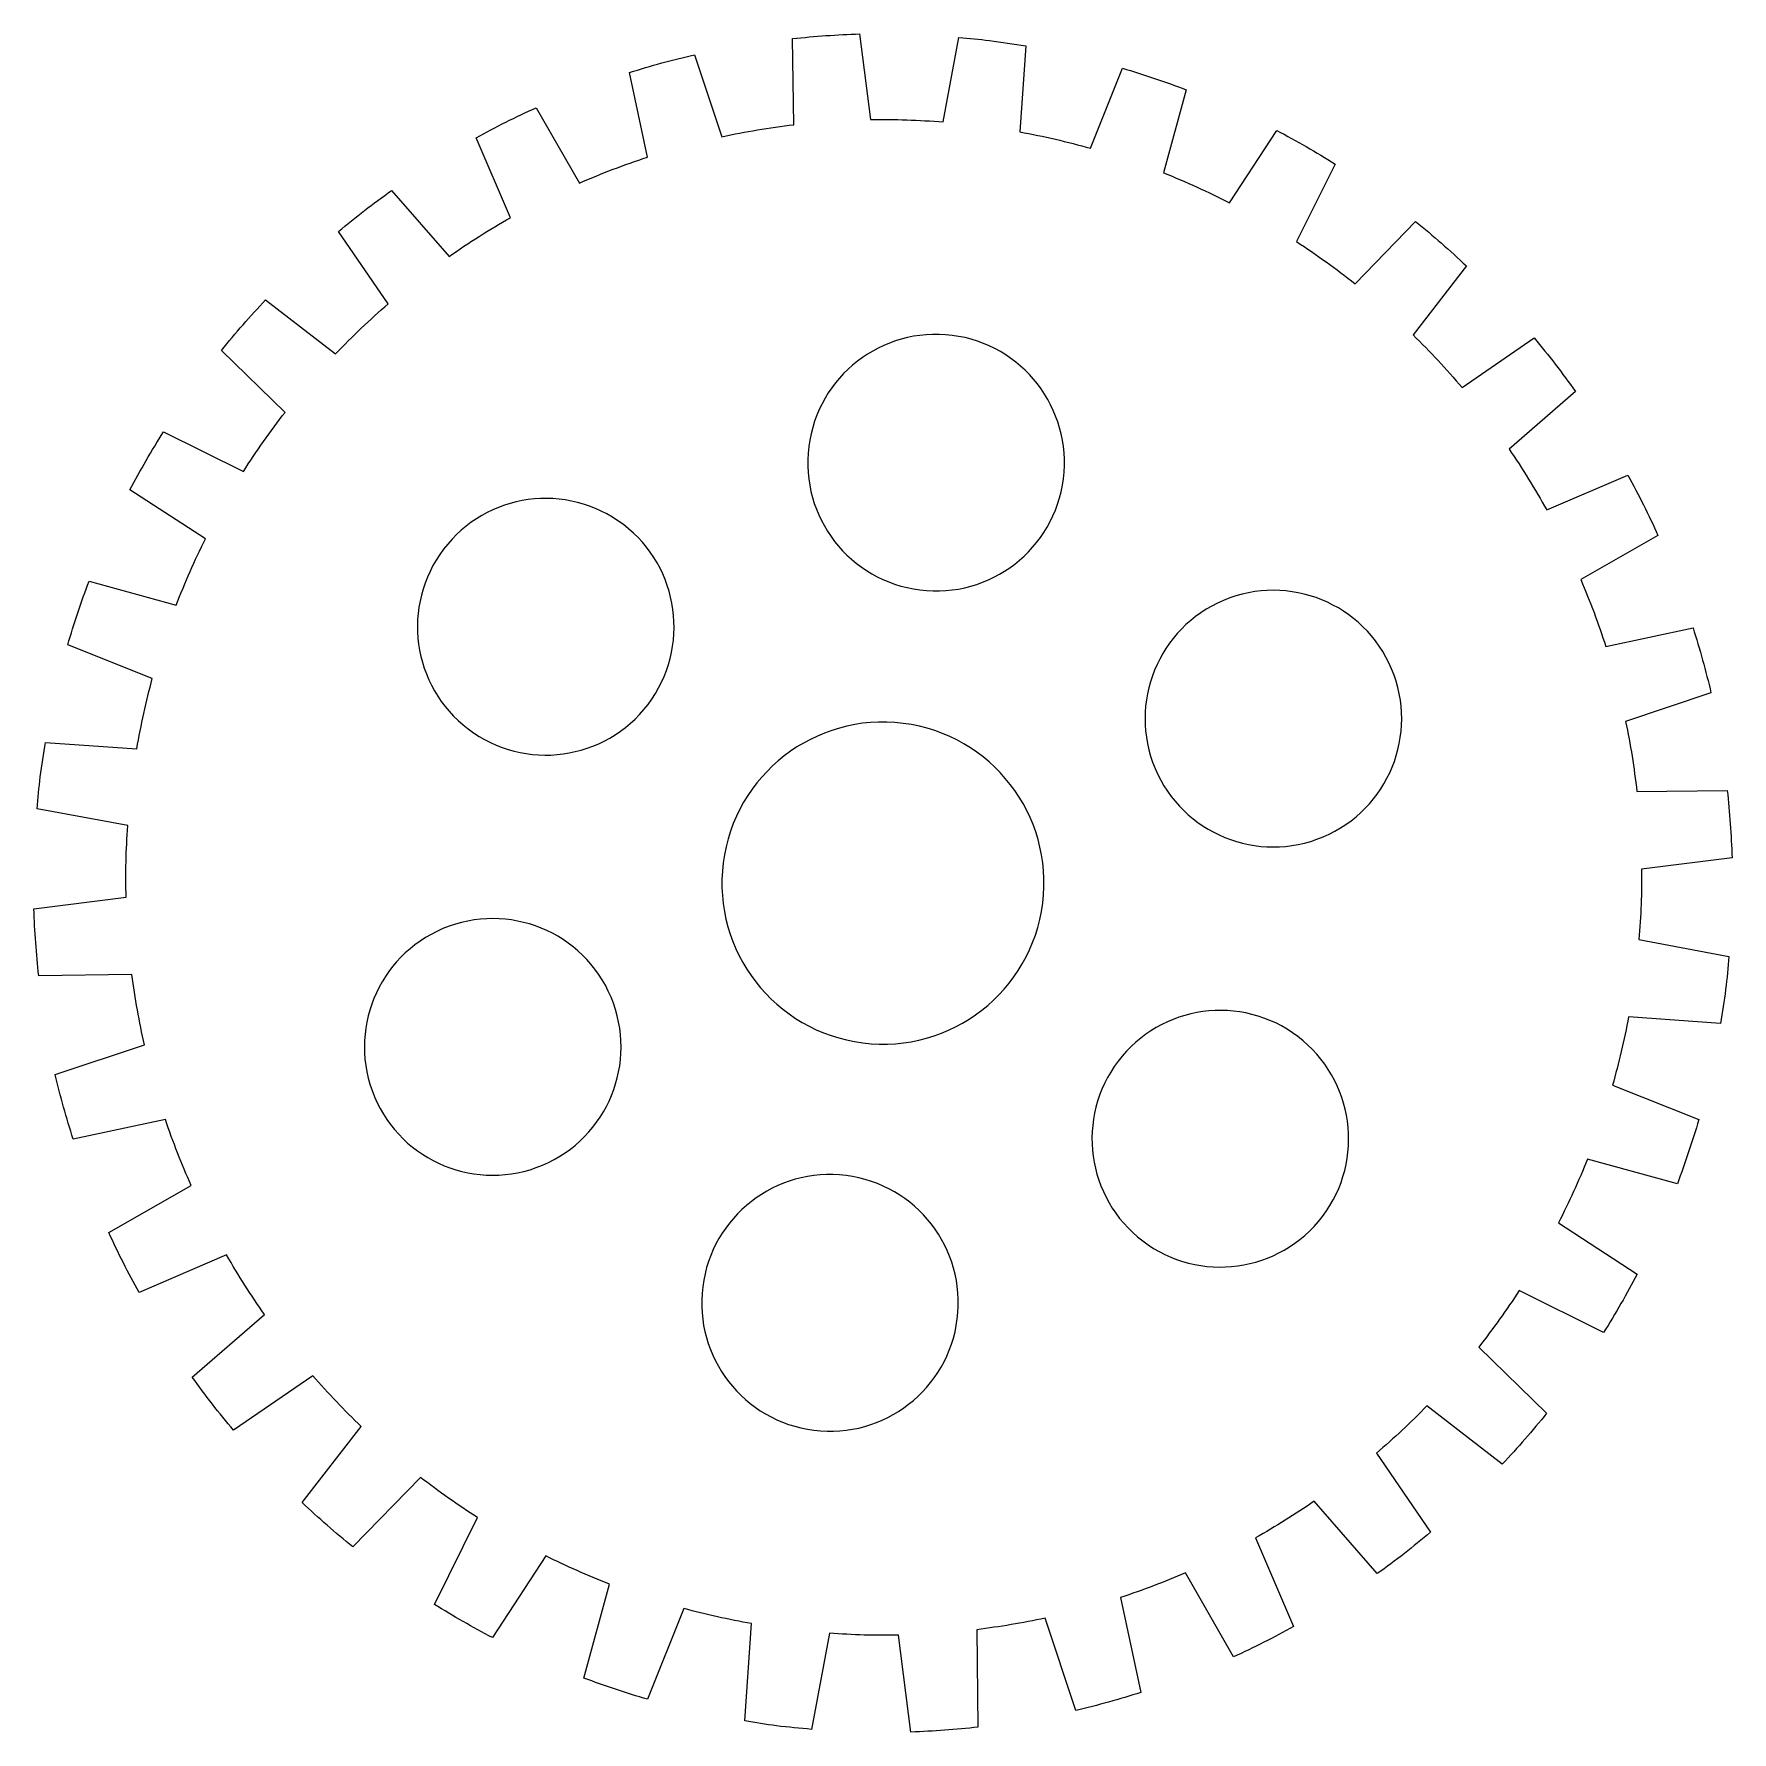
# Model space of a CAD drawing. Header units: centimetres. Extents: x -8.8 to 8.8, y -8.8 to 8.8.
import ezdxf

# ---------------------------------------------------------------- set-up
doc = ezdxf.new("R2010")
doc.units = ezdxf.units.CM
doc.header["$MEASUREMENT"] = 0
doc.layers.add('Camada 1', color=7, linetype='Continuous')

msp = doc.modelspace()

# ---------------------------------------------------------------- linework, layer by layer
at = {"layer": 'Camada 1'}
for points, knots in [([(8.6355, -1.44761), (8.65492, -1.33178), (8.67339, -1.21583), (8.68844, -1.09759), (8.68844, -1.09759), (8.70297, -0.98392), (8.71291, -0.86976), (8.72273, -0.75683), (8.72273, -0.75683), (8.72273, -0.75683), (7.79425, -0.58414), (7.79425, -0.58414), (7.79425, -0.58414), (7.81457, -0.33998), (7.82428, -0.09881), (7.82187, 0.14225), (7.82187, 0.14225), (7.82187, 0.14225), (8.75416, 0.26102), (8.75416, 0.26102), (8.75416, 0.26102), (8.74686, 0.49441), (8.72905, 0.72581), (8.70471, 0.95531), (8.70471, 0.95531), (8.70471, 0.95531), (7.77285, 0.94324), (7.77285, 0.94324), (7.77285, 0.94324), (7.74523, 1.18697), (7.70692, 1.42812), (7.65712, 1.66574), (7.65712, 1.66574), (7.65712, 1.66574), (8.53712, 1.96009), (8.53712, 1.96009), (8.53712, 1.96009), (8.48471, 2.18739), (8.4216, 2.41023), (8.35173, 2.63099), (8.35173, 2.63099), (8.35173, 2.63099), (7.45164, 2.43964), (7.45164, 2.43964), (7.45164, 2.43964), (7.37684, 2.67417), (7.29133, 2.90316), (7.19529, 3.1279), (7.19529, 3.1279), (7.19529, 3.1279), (7.99068, 3.5828), (7.99068, 3.5828), (7.99068, 3.5828), (7.89601, 3.79505), (7.79097, 4.00211), (7.67961, 4.20462), (7.67961, 4.20462), (7.67961, 4.20462), (6.84287, 3.84579), (6.84287, 3.84579), (6.84287, 3.84579), (6.72352, 4.06121), (6.59416, 4.2705), (6.45518, 4.47362), (6.45518, 4.47362), (6.45518, 4.47362), (7.139, 5.06872), (7.139, 5.06872), (7.139, 5.06872), (7.00459, 5.25787), (6.86254, 5.44086), (6.71307, 5.61974), (6.71307, 5.61974), (6.71307, 5.61974), (5.97062, 5.10878), (5.97062, 5.10878), (5.97062, 5.10878), (5.81057, 5.29732), (5.64232, 5.47809), (5.46513, 5.6507), (5.46513, 5.6507), (5.46513, 5.6507), (6.01507, 6.36195), (6.01507, 6.36195), (6.01507, 6.36195), (5.84672, 6.52115), (5.6727, 6.67371), (5.49209, 6.81947), (5.49209, 6.81947), (5.49209, 6.81947), (4.86691, 6.17868), (4.86691, 6.17868), (4.86691, 6.17868), (4.67302, 6.33322), (4.47213, 6.47745), (4.26271, 6.61392), (4.26271, 6.61392), (4.26271, 6.61392), (4.66101, 7.41296), (4.66101, 7.41296), (4.66101, 7.41296), (4.46546, 7.53586), (4.26535, 7.65191), (4.05898, 7.75993), (4.05898, 7.75993), (4.05898, 7.75993), (3.57358, 7.01259), (3.57358, 7.01259), (3.57358, 7.01259), (3.35347, 7.12604), (3.12604, 7.22862), (2.89294, 7.32131), (2.89294, 7.32131), (2.89294, 7.32131), (3.12604, 8.17837), (3.12604, 8.17837), (3.12604, 8.17837), (2.91152, 8.26052), (2.69249, 8.33585), (2.46879, 8.40075), (2.46879, 8.40075), (2.46879, 8.40075), (2.13962, 7.57591), (2.13962, 7.57591), (2.13962, 7.57591), (1.90139, 7.64266), (1.65758, 7.69913), (1.40985, 7.74416), (1.40985, 7.74416), (1.40985, 7.74416), (1.47166, 8.63025), (1.47166, 8.63025), (1.47166, 8.63025), (1.34741, 8.65121), (1.22274, 8.67081), (1.09651, 8.68671), (1.09651, 8.68671), (0.99192, 8.69991), (0.88754, 8.70931), (0.78293, 8.71902), (0.78293, 8.71902), (0.78293, 8.71902), (0.62145, 7.8469), (0.62145, 7.8469), (0.62145, 7.8469), (0.36946, 7.86722), (0.11999, 7.87566), (-0.12814, 7.87124), (-0.12814, 7.87124), (-0.12814, 7.87124), (-0.24085, 8.75385), (-0.24085, 8.75385), (-0.24085, 8.75385), (-0.47355, 8.74784), (-0.70411, 8.72983), (-0.93244, 8.70585), (-0.93244, 8.70585), (-0.93244, 8.70585), (-0.92098, 7.81788), (-0.92098, 7.81788), (-0.92098, 7.81788), (-1.17173, 7.78817), (-1.4189, 7.74684), (-1.66181, 7.69413), (-1.66181, 7.69413), (-1.66181, 7.69413), (-1.94524, 8.53951), (-1.94524, 8.53951), (-1.94524, 8.53951), (-2.17114, 8.48776), (-2.39376, 8.42558), (-2.61347, 8.35663), (-2.61347, 8.35663), (-2.61347, 8.35663), (-2.42884, 7.48422), (-2.42884, 7.48422), (-2.42884, 7.48422), (-2.66728, 7.40577), (-2.90117, 7.3169), (-3.12996, 7.21575), (-3.12996, 7.21575), (-3.12996, 7.21575), (-3.57504, 7.99384), (-3.57504, 7.99384), (-3.57504, 7.99384), (-3.78652, 7.89952), (-3.9921, 7.79479), (-4.19454, 7.6843), (-4.19454, 7.6843), (-4.19454, 7.6843), (-3.84069, 6.85938), (-3.84069, 6.85938), (-3.84069, 6.85938), (-4.059, 6.73563), (-4.27064, 6.60281), (-4.47482, 6.45912), (-4.47482, 6.45912), (-4.47482, 6.45912), (-5.06717, 7.14037), (-5.06717, 7.14037), (-5.06717, 7.14037), (-5.25484, 7.00625), (-5.43806, 6.86441), (-5.61459, 6.71706), (-5.61459, 6.71706), (-5.61459, 6.71706), (-5.10196, 5.97027), (-5.10196, 5.97027), (-5.10196, 5.97027), (-5.29138, 5.80655), (-5.47158, 5.63557), (-5.64547, 5.45423), (-5.64547, 5.45423), (-5.64547, 5.45423), (-6.3658, 6.01155), (-6.3658, 6.01155), (-6.3658, 6.01155), (-6.52378, 5.84433), (-6.6756, 5.67156), (-6.8207, 5.49178), (-6.8207, 5.49178), (-6.8207, 5.49178), (-6.16496, 4.8522), (-6.16496, 4.8522), (-6.16496, 4.8522), (-6.31786, 4.65638), (-6.46121, 4.45255), (-6.59507, 4.24122), (-6.59507, 4.24122), (-6.59507, 4.24122), (-7.41896, 4.65188), (-7.41896, 4.65188), (-7.41896, 4.65188), (-7.54101, 4.45738), (-7.65714, 4.25778), (-7.76398, 4.05321), (-7.76398, 4.05321), (-7.76398, 4.05321), (-6.98677, 3.54804), (-6.98677, 3.54804), (-6.98677, 3.54804), (-7.097, 3.3268), (-7.19682, 3.09904), (-7.28636, 2.86579), (-7.28636, 2.86579), (-7.28636, 2.86579), (-8.18568, 3.11127), (-8.18568, 3.11127), (-8.18568, 3.11127), (-8.26715, 2.89645), (-8.34126, 2.67836), (-8.40558, 2.45603), (-8.40558, 2.45603), (-8.40558, 2.45603), (-7.53394, 2.10789), (-7.53394, 2.10789), (-7.53394, 2.10789), (-7.5976, 1.87125), (-7.65044, 1.62958), (-7.69301, 1.38365), (-7.69301, 1.38365), (-7.69301, 1.38365), (-8.6345, 1.44977), (-8.6345, 1.44977), (-8.6345, 1.44977), (-8.65387, 1.33261), (-8.67368, 1.21448), (-8.68892, 1.09597), (-8.68892, 1.09597), (-8.70289, 0.98434), (-8.71162, 0.87467), (-8.72244, 0.76413), (-8.72244, 0.76413), (-8.72244, 0.76413), (-7.78743, 0.59117), (-7.78743, 0.59117), (-7.78743, 0.59117), (-7.80458, 0.34307), (-7.81048, 0.09725), (-7.80413, -0.14699), (-7.80413, -0.14699), (-7.80413, -0.14699), (-8.75416, -0.26781), (-8.75416, -0.26781), (-8.75416, -0.26781), (-8.74717, -0.49972), (-8.72937, -0.72919), (-8.70476, -0.95663), (-8.70476, -0.95663), (-8.70476, -0.95663), (-7.74377, -0.94417), (-7.74377, -0.94417), (-7.74377, -0.94417), (-7.71149, -1.18886), (-7.66897, -1.42981), (-7.61558, -1.66804), (-7.61558, -1.66804), (-7.61558, -1.66804), (-8.5344, -1.97549), (-8.5344, -1.97549), (-8.5344, -1.97549), (-8.48188, -2.20039), (-8.41917, -2.4229), (-8.34961, -2.64126), (-8.34961, -2.64126), (-8.34961, -2.64126), (-7.39904, -2.43928), (-7.39904, -2.43928), (-7.39904, -2.43928), (-7.32049, -2.67108), (-7.23121, -2.89719), (-7.13247, -3.11937), (-7.13247, -3.11937), (-7.13247, -3.11937), (-7.98223, -3.60509), (-7.98223, -3.60509), (-7.98223, -3.60509), (-7.88664, -3.81514), (-7.78265, -4.02139), (-7.67074, -4.22239), (-7.67074, -4.22239), (-7.67074, -4.22239), (-6.7684, -3.83512), (-6.7684, -3.83512), (-6.7684, -3.83512), (-6.64711, -4.04562), (-6.51691, -4.24946), (-6.37703, -4.44774), (-6.37703, -4.44774), (-6.37703, -4.44774), (-7.12181, -5.09539), (-7.12181, -5.09539), (-7.12181, -5.09539), (-6.98703, -5.28253), (-6.84585, -5.46488), (-6.6976, -5.64173), (-6.6976, -5.64173), (-6.6976, -5.64173), (-5.88038, -5.07978), (-5.88038, -5.07978), (-5.88038, -5.07978), (-5.72129, -5.26203), (-5.5546, -5.43583), (-5.37995, -5.60331), (-5.37995, -5.60331), (-5.37995, -5.60331), (-5.9882, -6.38841), (-5.9882, -6.38841), (-5.9882, -6.38841), (-5.82072, -6.54684), (-5.64744, -6.69924), (-5.46681, -6.84318), (-5.46681, -6.84318), (-5.46681, -6.84318), (-4.76947, -6.12804), (-4.76947, -6.12804), (-4.76947, -6.12804), (-4.58005, -6.27491), (-4.38318, -6.41257), (-4.17929, -6.54185), (-4.17929, -6.54185), (-4.17929, -6.54185), (-4.62562, -7.43725), (-4.62562, -7.43725), (-4.62562, -7.43725), (-4.43017, -7.55877), (-4.23078, -7.67538), (-4.02465, -7.78071), (-4.02465, -7.78071), (-4.02465, -7.78071), (-3.4777, -6.93862), (-3.4777, -6.93862), (-3.4777, -6.93862), (-3.26415, -7.04464), (-3.04534, -7.14005), (-2.82021, -7.22784), (-2.82021, -7.22784), (-2.82021, -7.22784), (-3.08442, -8.19704), (-3.08442, -8.19704), (-3.08442, -8.19704), (-2.86945, -8.27763), (-2.65114, -8.35251), (-2.42727, -8.41662), (-2.42727, -8.41662), (-2.42727, -8.41662), (-2.05381, -7.48007), (-2.05381, -7.48007), (-2.05381, -7.48007), (-1.82534, -7.54198), (-1.59209, -7.59374), (-1.35523, -7.63588), (-1.35523, -7.63588), (-1.35523, -7.63588), (-1.42495, -8.63979), (-1.42495, -8.63979), (-1.42495, -8.63979), (-1.31615, -8.65701), (-1.20709, -8.67604), (-1.09692, -8.6899), (-1.09692, -8.6899), (-0.97638, -8.70509), (-0.8567, -8.71501), (-0.73711, -8.72615), (-0.73711, -8.72615), (-0.73711, -8.72615), (-0.55264, -7.73502), (-0.55264, -7.73502), (-0.55264, -7.73502), (-0.31354, -7.75269), (-0.0757, -7.75971), (0.16107, -7.755), (0.16107, -7.755), (0.16107, -7.755), (0.28804, -8.75388), (0.28804, -8.75388), (0.28804, -8.75388), (0.52026, -8.74647), (0.75119, -8.72867), (0.97948, -8.70324), (0.97948, -8.70324), (0.97948, -8.70324), (0.96638, -7.69843), (0.96638, -7.69843), (0.96638, -7.69843), (1.20451, -7.66851), (1.43946, -7.62974), (1.6706, -7.5791), (1.6706, -7.5791), (1.6706, -7.5791), (1.98993, -8.53126), (1.98993, -8.53126), (1.98993, -8.53126), (2.21562, -8.47808), (2.43856, -8.4155), (2.65888, -8.34531), (2.65888, -8.34531), (2.65888, -8.34531), (2.45012, -7.36595), (2.45012, -7.36595), (2.45012, -7.36595), (2.67745, -7.29152), (2.89994, -7.20688), (3.11798, -7.11221), (3.11798, -7.11221), (3.11798, -7.11221), (3.61309, -7.97901), (3.61309, -7.97901), (3.61309, -7.97901), (3.82468, -7.8827), (4.03126, -7.77822), (4.23401, -7.66633), (4.23401, -7.66633), (4.23401, -7.66633), (3.84052, -6.75227), (3.84052, -6.75227), (3.84052, -6.75227), (4.04851, -6.63445), (4.2507, -6.50869), (4.44657, -6.3731), (4.44657, -6.3731), (4.44657, -6.3731), (5.09673, -7.12052), (5.09673, -7.12052), (5.09673, -7.12052), (5.28551, -6.98569), (5.46892, -6.84353), (5.64603, -6.69375), (5.64603, -6.69375), (5.64603, -6.69375), (5.08681, -5.88024), (5.08681, -5.88024), (5.08681, -5.88024), (5.26805, -5.72501), (5.4423, -5.56179), (5.6087, -5.39058), (5.6087, -5.39058), (5.6087, -5.39058), (6.38549, -5.9914), (6.38549, -5.9914), (6.38549, -5.9914), (6.54435, -5.8226), (6.69765, -5.64858), (6.84274, -5.46692), (6.84274, -5.46692), (6.84274, -5.46692), (6.14191, -4.78432), (6.14191, -4.78432), (6.14191, -4.78432), (6.29039, -4.59652), (6.42949, -4.40208), (6.56061, -4.20152), (6.56061, -4.20152), (6.56061, -4.20152), (7.43045, -4.6344), (7.43045, -4.6344), (7.43045, -4.6344), (7.55295, -4.43908), (7.66942, -4.23819), (7.77666, -4.03139), (7.77666, -4.03139), (7.77666, -4.03139), (6.96436, -3.50341), (6.96436, -3.50341), (6.96436, -3.50341), (7.07387, -3.29084), (7.17301, -3.07235), (7.26297, -2.84735), (7.26297, -2.84735), (7.26297, -2.84735), (8.19023, -3.10032), (8.19023, -3.10032), (8.19023, -3.10032), (8.27167, -2.88371), (8.34615, -2.66437), (8.41124, -2.43979), (8.41124, -2.43979), (8.41124, -2.43979), (7.52174, -2.08482), (7.52174, -2.08482), (7.52174, -2.08482), (7.58746, -1.85521), (7.64271, -1.62026), (7.68726, -1.38063), (7.68726, -1.38063), (7.68726, -1.38063), (8.6355, -1.44761), (8.6355, -1.44761)], [0, 0, 0, 0, 0.0075188, 0.0075188, 0.0075188, 0.0075188, 0.01503759, 0.01503759, 0.01503759, 0.01503759, 0.02255639, 0.02255639, 0.02255639, 0.02255639, 0.03007519, 0.03007519, 0.03007519, 0.03007519, 0.03759398, 0.03759398, 0.03759398, 0.03759398, 0.04511278, 0.04511278, 0.04511278, 0.04511278, 0.05263158, 0.05263158, 0.05263158, 0.05263158, 0.06015038, 0.06015038, 0.06015038, 0.06015038, 0.06766917, 0.06766917, 0.06766917, 0.06766917, 0.07518797, 0.07518797, 0.07518797, 0.07518797, 0.08270677, 0.08270677, 0.08270677, 0.08270677, 0.09022556, 0.09022556, 0.09022556, 0.09022556, 0.09774436, 0.09774436, 0.09774436, 0.09774436, 0.10526316, 0.10526316, 0.10526316, 0.10526316, 0.11278195, 0.11278195, 0.11278195, 0.11278195, 0.12030075, 0.12030075, 0.12030075, 0.12030075, 0.12781955, 0.12781955, 0.12781955, 0.12781955, 0.13533835, 0.13533835, 0.13533835, 0.13533835, 0.14285714, 0.14285714, 0.14285714, 0.14285714, 0.15037594, 0.15037594, 0.15037594, 0.15037594, 0.15789474, 0.15789474, 0.15789474, 0.15789474, 0.16541353, 0.16541353, 0.16541353, 0.16541353, 0.17293233, 0.17293233, 0.17293233, 0.17293233, 0.18045113, 0.18045113, 0.18045113, 0.18045113, 0.18796992, 0.18796992, 0.18796992, 0.18796992, 0.19548872, 0.19548872, 0.19548872, 0.19548872, 0.20300752, 0.20300752, 0.20300752, 0.20300752, 0.21052632, 0.21052632, 0.21052632, 0.21052632, 0.21804511, 0.21804511, 0.21804511, 0.21804511, 0.22556391, 0.22556391, 0.22556391, 0.22556391, 0.23308271, 0.23308271, 0.23308271, 0.23308271, 0.2406015, 0.2406015, 0.2406015, 0.2406015, 0.2481203, 0.2481203, 0.2481203, 0.2481203, 0.2556391, 0.2556391, 0.2556391, 0.2556391, 0.26315789, 0.26315789, 0.26315789, 0.26315789, 0.27067669, 0.27067669, 0.27067669, 0.27067669, 0.27819549, 0.27819549, 0.27819549, 0.27819549, 0.28571429, 0.28571429, 0.28571429, 0.28571429, 0.29323308, 0.29323308, 0.29323308, 0.29323308, 0.30075188, 0.30075188, 0.30075188, 0.30075188, 0.30827068, 0.30827068, 0.30827068, 0.30827068, 0.31578947, 0.31578947, 0.31578947, 0.31578947, 0.32330827, 0.32330827, 0.32330827, 0.32330827, 0.33082707, 0.33082707, 0.33082707, 0.33082707, 0.33834586, 0.33834586, 0.33834586, 0.33834586, 0.34586466, 0.34586466, 0.34586466, 0.34586466, 0.35338346, 0.35338346, 0.35338346, 0.35338346, 0.36090226, 0.36090226, 0.36090226, 0.36090226, 0.36842105, 0.36842105, 0.36842105, 0.36842105, 0.37593985, 0.37593985, 0.37593985, 0.37593985, 0.38345865, 0.38345865, 0.38345865, 0.38345865, 0.39097744, 0.39097744, 0.39097744, 0.39097744, 0.39849624, 0.39849624, 0.39849624, 0.39849624, 0.40601504, 0.40601504, 0.40601504, 0.40601504, 0.41353383, 0.41353383, 0.41353383, 0.41353383, 0.42105263, 0.42105263, 0.42105263, 0.42105263, 0.42857143, 0.42857143, 0.42857143, 0.42857143, 0.43609023, 0.43609023, 0.43609023, 0.43609023, 0.44360902, 0.44360902, 0.44360902, 0.44360902, 0.45112782, 0.45112782, 0.45112782, 0.45112782, 0.45864662, 0.45864662, 0.45864662, 0.45864662, 0.46616541, 0.46616541, 0.46616541, 0.46616541, 0.47368421, 0.47368421, 0.47368421, 0.47368421, 0.48120301, 0.48120301, 0.48120301, 0.48120301, 0.4887218, 0.4887218, 0.4887218, 0.4887218, 0.4962406, 0.4962406, 0.4962406, 0.4962406, 0.5037594, 0.5037594, 0.5037594, 0.5037594, 0.5112782, 0.5112782, 0.5112782, 0.5112782, 0.51879699, 0.51879699, 0.51879699, 0.51879699, 0.52631579, 0.52631579, 0.52631579, 0.52631579, 0.53383459, 0.53383459, 0.53383459, 0.53383459, 0.54135338, 0.54135338, 0.54135338, 0.54135338, 0.54887218, 0.54887218, 0.54887218, 0.54887218, 0.55639098, 0.55639098, 0.55639098, 0.55639098, 0.56390977, 0.56390977, 0.56390977, 0.56390977, 0.57142857, 0.57142857, 0.57142857, 0.57142857, 0.57894737, 0.57894737, 0.57894737, 0.57894737, 0.58646617, 0.58646617, 0.58646617, 0.58646617, 0.59398496, 0.59398496, 0.59398496, 0.59398496, 0.60150376, 0.60150376, 0.60150376, 0.60150376, 0.60902256, 0.60902256, 0.60902256, 0.60902256, 0.61654135, 0.61654135, 0.61654135, 0.61654135, 0.62406015, 0.62406015, 0.62406015, 0.62406015, 0.63157895, 0.63157895, 0.63157895, 0.63157895, 0.63909774, 0.63909774, 0.63909774, 0.63909774, 0.64661654, 0.64661654, 0.64661654, 0.64661654, 0.65413534, 0.65413534, 0.65413534, 0.65413534, 0.66165414, 0.66165414, 0.66165414, 0.66165414, 0.66917293, 0.66917293, 0.66917293, 0.66917293, 0.67669173, 0.67669173, 0.67669173, 0.67669173, 0.68421053, 0.68421053, 0.68421053, 0.68421053, 0.69172932, 0.69172932, 0.69172932, 0.69172932, 0.69924812, 0.69924812, 0.69924812, 0.69924812, 0.70676692, 0.70676692, 0.70676692, 0.70676692, 0.71428571, 0.71428571, 0.71428571, 0.71428571, 0.72180451, 0.72180451, 0.72180451, 0.72180451, 0.72932331, 0.72932331, 0.72932331, 0.72932331, 0.73684211, 0.73684211, 0.73684211, 0.73684211, 0.7443609, 0.7443609, 0.7443609, 0.7443609, 0.7518797, 0.7518797, 0.7518797, 0.7518797, 0.7593985, 0.7593985, 0.7593985, 0.7593985, 0.76691729, 0.76691729, 0.76691729, 0.76691729, 0.77443609, 0.77443609, 0.77443609, 0.77443609, 0.78195489, 0.78195489, 0.78195489, 0.78195489, 0.78947368, 0.78947368, 0.78947368, 0.78947368, 0.79699248, 0.79699248, 0.79699248, 0.79699248, 0.80451128, 0.80451128, 0.80451128, 0.80451128, 0.81203008, 0.81203008, 0.81203008, 0.81203008, 0.81954887, 0.81954887, 0.81954887, 0.81954887, 0.82706767, 0.82706767, 0.82706767, 0.82706767, 0.83458647, 0.83458647, 0.83458647, 0.83458647, 0.84210526, 0.84210526, 0.84210526, 0.84210526, 0.84962406, 0.84962406, 0.84962406, 0.84962406, 0.85714286, 0.85714286, 0.85714286, 0.85714286, 0.86466165, 0.86466165, 0.86466165, 0.86466165, 0.87218045, 0.87218045, 0.87218045, 0.87218045, 0.87969925, 0.87969925, 0.87969925, 0.87969925, 0.88721805, 0.88721805, 0.88721805, 0.88721805, 0.89473684, 0.89473684, 0.89473684, 0.89473684, 0.90225564, 0.90225564, 0.90225564, 0.90225564, 0.90977444, 0.90977444, 0.90977444, 0.90977444, 0.91729323, 0.91729323, 0.91729323, 0.91729323, 0.92481203, 0.92481203, 0.92481203, 0.92481203, 0.93233083, 0.93233083, 0.93233083, 0.93233083, 0.93984962, 0.93984962, 0.93984962, 0.93984962, 0.94736842, 0.94736842, 0.94736842, 0.94736842, 0.95488722, 0.95488722, 0.95488722, 0.95488722, 0.96240602, 0.96240602, 0.96240602, 0.96240602, 0.96992481, 0.96992481, 0.96992481, 0.96992481, 0.97744361, 0.97744361, 0.97744361, 0.97744361, 0.98496241, 0.98496241, 0.98496241, 0.98496241, 1, 1, 1, 1]), ([(0.71273, 5.64647), (1.43779, 5.55503), (1.95117, 4.89341), (1.85967, 4.1679), (1.85967, 4.1679), (1.76818, 3.44273), (1.10667, 2.92981), (0.38139, 3.02135), (0.38139, 3.02135), (-0.34386, 3.1129), (-0.85715, 3.77404), (-0.76555, 4.49926), (-0.76555, 4.49926), (-0.67395, 5.2247), (-0.01254, 5.73802), (0.71273, 5.64647)], [0, 0, 0, 0, 0.2, 0.2, 0.2, 0.2, 0.4, 0.4, 0.4, 0.4, 0.6, 0.6, 0.6, 0.6, 1, 1, 1, 1]), ([(-2.42297, 1.84155), (-2.86453, 1.2601), (-3.69509, 1.1458), (-4.2768, 1.58787), (-4.2768, 1.58787), (-4.85933, 2.02901), (-4.97255, 2.85933), (-4.53096, 3.44162), (-4.53096, 3.44162), (-4.08926, 4.02344), (-3.25988, 4.13747), (-2.67702, 3.69541), (-2.67702, 3.69541), (-2.09561, 3.2534), (-1.98128, 2.4239), (-2.42297, 1.84155)], [0, 0, 0, 0, 0.2, 0.2, 0.2, 0.2, 0.4, 0.4, 0.4, 0.4, 0.6, 0.6, 0.6, 0.6, 1, 1, 1, 1]), ([(4.53721, 0.47519), (3.86358, 0.19166), (3.08827, 0.50861), (2.80519, 1.18147), (2.80519, 1.18147), (2.52219, 1.85539), (2.83816, 2.63057), (3.51202, 2.91415), (3.51202, 2.91415), (4.18554, 3.19762), (4.96083, 2.88097), (5.24427, 2.20771), (5.24427, 2.20771), (5.52768, 1.53382), (5.21105, 0.75782), (4.53721, 0.47519)], [0, 0, 0, 0, 0.2, 0.2, 0.2, 0.2, 0.4, 0.4, 0.4, 0.4, 0.6, 0.6, 0.6, 0.6, 1, 1, 1, 1]), ([(-0.20815, -1.6482), (-1.11773, -1.53345), (-1.76215, -0.703), (-1.6474, 0.20711), (-1.6474, 0.20711), (-1.5326, 1.1168), (-0.70207, 1.76096), (0.20778, 1.64615), (0.20778, 1.64615), (1.11747, 1.53124), (1.76141, 0.70098), (1.6468, -0.20876), (1.6468, -0.20876), (1.53191, -1.11887), (0.7017, -1.76305), (-0.20815, -1.6482)], [0, 0, 0, 0, 0.2, 0.2, 0.2, 0.2, 0.4, 0.4, 0.4, 0.4, 0.6, 0.6, 0.6, 0.6, 1, 1, 1, 1]), ([(-3.51091, -2.90965), (-4.1852, -3.19244), (-4.96032, -2.87613), (-5.24353, -2.20305), (-5.24353, -2.20305), (-5.52645, -1.52876), (-5.21067, -0.75369), (-4.53685, -0.47058), (-4.53685, -0.47058), (-3.86322, -0.18703), (-3.08712, -0.50355), (-2.80417, -1.17696), (-2.80417, -1.17696), (-2.52098, -1.85092), (-2.83768, -2.62578), (-3.51091, -2.90965)], [0, 0, 0, 0, 0.2, 0.2, 0.2, 0.2, 0.4, 0.4, 0.4, 0.4, 0.6, 0.6, 0.6, 0.6, 1, 1, 1, 1]), ([(4.53176, -3.43699), (4.09014, -4.01849), (3.26025, -4.13234), (2.6782, -3.69094), (2.6782, -3.69094), (2.09593, -3.24853), (1.9824, -2.41943), (2.42412, -1.83698), (2.42412, -1.83698), (2.86566, -1.25492), (3.69565, -1.14126), (4.27734, -1.58311), (4.27734, -1.58311), (4.85971, -2.02486), (4.97372, -2.85419), (4.53176, -3.43699)], [0, 0, 0, 0, 0.2, 0.2, 0.2, 0.2, 0.4, 0.4, 0.4, 0.4, 0.6, 0.6, 0.6, 0.6, 1, 1, 1, 1]), ([(-0.71223, -5.64211), (-1.43753, -5.55048), (-1.95051, -4.88863), (-1.85891, -4.16304), (-1.85891, -4.16304), (-1.76773, -3.43819), (-1.10583, -2.92471), (-0.38089, -3.0162), (-0.38089, -3.0162), (0.34447, -3.10793), (0.85762, -3.76957), (0.76613, -4.4944), (0.76613, -4.4944), (0.6744, -5.22012), (0.01291, -5.73347), (-0.71223, -5.64211)], [0, 0, 0, 0, 0.2, 0.2, 0.2, 0.2, 0.4, 0.4, 0.4, 0.4, 0.6, 0.6, 0.6, 0.6, 1, 1, 1, 1])]:
    msp.add_open_spline(points, degree=3, knots=knots, dxfattribs=at)

doc.saveas('drawing.dxf')
